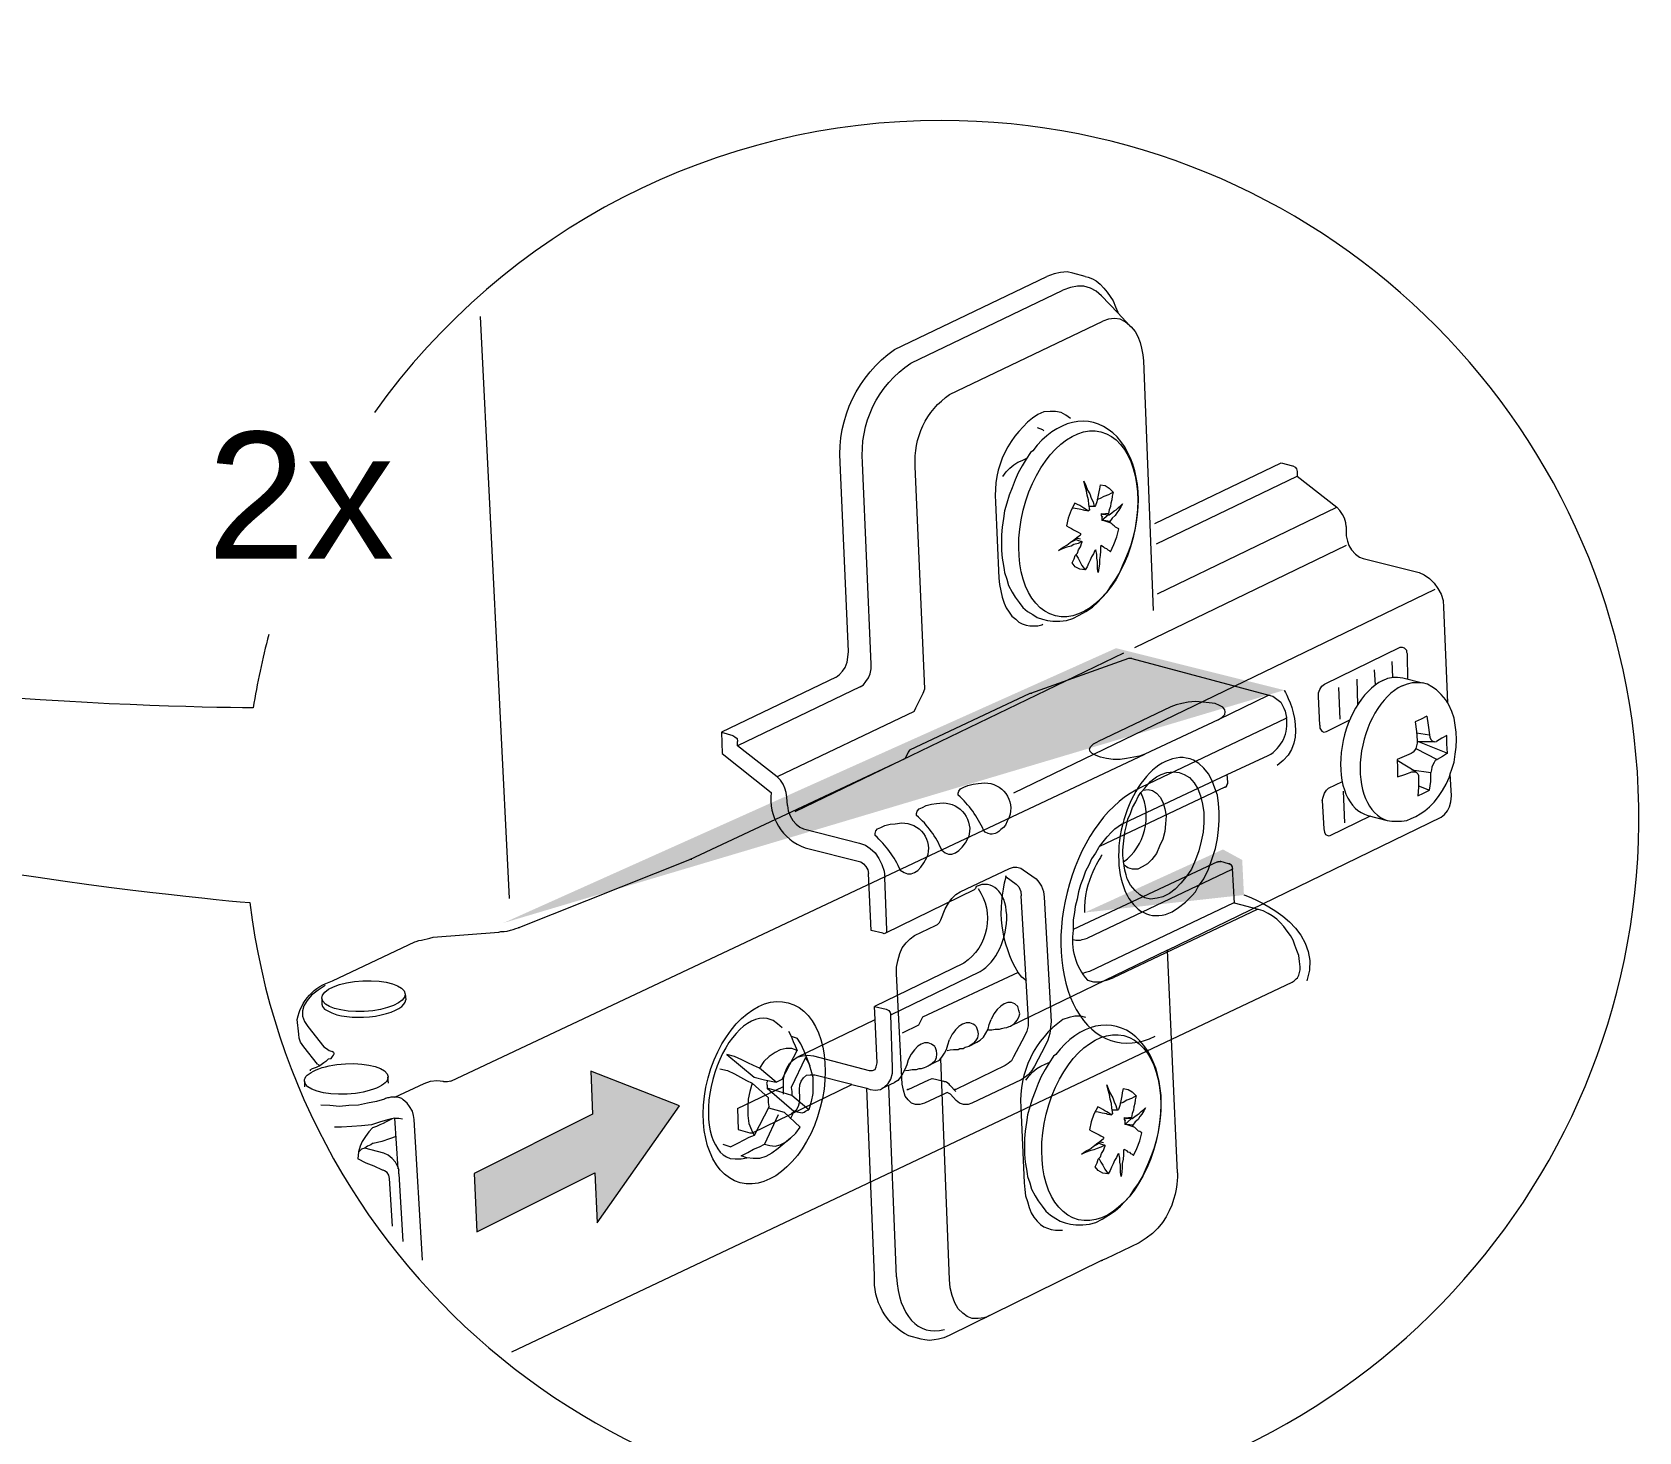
# Model space of a CAD drawing. Header units: metres. Extents: x -8.4 to 7.9, y -3.9 to 2.
# Drawn here: x 5.6354 to 5.8787, y -2.7212 to -2.5094 of the extents above; entities that cross this region are included whole.
import ezdxf

# ---------------------------------------------------------------- set-up
doc = ezdxf.new("R2010")
doc.units = ezdxf.units.M
doc.header["$MEASUREMENT"] = 0
for name, color, linetype, lineweight in [('PDF20_Geometry_Num_Penna__1', 255, 'Continuous', 18), ('PDF20_Geometry_Num_Penna__7', 7, 'Continuous', 18), ('PDF20_Text_Num_Penna__7', 7, 'Continuous', 18)]:
    doc.layers.add(name, color=color, linetype=linetype, lineweight=lineweight)
doc.styles.add('GENERATED_STYLE_2', font='')
doc.styles.get('GENERATED_STYLE_2').set_extended_font_data('Arial')

msp = doc.modelspace()

# ---------------------------------------------------------------- hatches: boundary and pattern name
at = {"layer": 'PDF20_Geometry_Num_Penna__1', "linetype": 'Continuous', "lineweight": 18}
for points in [[(5.70678, -2.6442), (5.82499, -2.60896), (5.79954, -2.6026)], [(5.79477, -2.64262), (5.81889, -2.63996), (5.81863, -2.63466), (5.81571, -2.63307)]]:
    msp.add_hatch(color=255, dxfattribs=at).paths.add_polyline_path(points)
at = {"layer": 'PDF20_Geometry_Num_Penna__7', "linetype": 'Continuous', "lineweight": 18}
msp.add_hatch(color=7, dxfattribs=at).paths.add_polyline_path([(5.72065, -2.68203), (5.72096, -2.68957), (5.73343, -2.67186), (5.72001, -2.66663), (5.72028, -2.67315), (5.70238, -2.68212), (5.70277, -2.69097)])

# ---------------------------------------------------------------- linework, layer by layer
at = {"layer": 'PDF20_Geometry_Num_Penna__7', "color": 7, "linetype": 'Continuous', "lineweight": 18, "flags": 128}
for points in [[(5.6684, -2.64112, 2.219958), (5.77314, -2.52273, 0.242597), (5.68726, -2.56691)], [(5.75714, -2.60698), (5.75764, -2.60659), (5.75814, -2.6061), (5.75853, -2.60551), (5.75882, -2.60471), (5.75894, -2.60395), (5.75902, -2.60313), (5.75776, -2.57449, -0.261727), (5.76599, -2.55741), (5.78905, -2.54633)], [(5.76078, -2.60846), (5.76129, -2.60816), (5.76167, -2.60766), (5.76205, -2.60709), (5.76229, -2.60648), (5.76247, -2.60571), (5.76247, -2.60502), (5.76117, -2.57457, -0.276777), (5.76846, -2.55947), (5.79149, -2.54839)], [(5.76895, -2.61219), (5.76922, -2.61161), (5.76952, -2.61101), (5.76992, -2.61024), (5.77034, -2.60943), (5.7706, -2.60874), (5.76914, -2.57508, -0.265044), (5.77433, -2.56419), (5.79751, -2.5531)], [(5.79261, -2.56782), (5.79191, -2.56734), (5.79123, -2.56694), (5.79034, -2.56676), (5.78954, -2.56676), (5.78859, -2.56683), (5.7877, -2.56722, 0.272642), (5.7813, -2.58048), (5.78179, -2.59198), (5.78191, -2.59294), (5.7821, -2.59394), (5.7823, -2.5949), (5.7826, -2.59578), (5.78288, -2.59647), (5.78337, -2.59716), (5.78376, -2.59777), (5.78437, -2.59823), (5.78483, -2.59865), (5.78532, -2.59892), (5.78594, -2.59911), (5.7865, -2.59923), (5.78709, -2.59923), (5.7877, -2.59923), (5.78827, -2.59905), (5.78845, -2.59899)], [(5.81646, -2.62288), (5.81636, -2.6217), (5.82258, -2.61885, 0.316163), (5.82532, -2.61312)], [(5.73978, -2.61534), (5.73989, -2.61856), (5.74733, -2.62446, 0.355533), (5.75248, -2.63281), (5.76091, -2.63496)], [(5.80123, -2.6375), (5.80104, -2.63691), (5.80085, -2.63622), (5.80074, -2.63554), (5.80066, -2.63496, 0.356443), (5.8033, -2.62446), (5.80339, -2.62434), (5.80389, -2.62377), (5.80437, -2.6232), (5.80476, -2.62277), (5.80507, -2.62251)], [(5.77316, -2.6332, 0.113543), (5.76934, -2.62791), (5.76934, -2.62761), (5.76941, -2.62729), (5.76972, -2.62691), (5.77021, -2.62673), (5.7708, -2.62641), (5.77161, -2.62622), (5.77236, -2.6261), (5.77336, -2.62603, -0.503194), (5.7772, -2.63123)], [(5.76688, -2.63622, 0.105564), (5.76304, -2.63094), (5.76304, -2.63063), (5.76317, -2.63025), (5.76343, -2.62994), (5.76393, -2.62975), (5.76451, -2.62945), (5.76531, -2.62925), (5.76608, -2.62917), (5.76708, -2.62905, -0.526024), (5.7709, -2.63427)], [(5.79699, -2.63262), (5.79688, -2.6328), (5.79641, -2.63361), (5.79581, -2.6345), (5.79542, -2.63545), (5.79492, -2.63634), (5.79455, -2.63742), (5.79413, -2.63843), (5.79384, -2.63949), (5.79364, -2.64057), (5.79334, -2.64169), (5.79326, -2.64263), (5.79305, -2.64371), (5.79305, -2.64479), (5.79305, -2.64529, 0.228025), (5.79521, -2.65287), (5.7961, -2.65309), (5.7971, -2.65309), (5.79807, -2.65287), (5.79907, -2.65249)], [(5.77866, -2.63899, -0.41539), (5.77651, -2.65026), (5.76298, -2.65686), (5.76473, -2.65723), (5.76511, -2.65743), (5.76531, -2.65773), (5.76543, -2.65812), (5.77895, -2.65153)], [(5.7847, -2.65171, -0.20865), (5.78291, -2.63722), (5.7844, -2.63833), (5.7848, -2.63872), (5.78509, -2.63941), (5.78519, -2.64011)], [(5.67579, -2.66105), (5.67558, -2.65879, -0.284337), (5.68089, -2.65298), (5.69338, -2.64707)], [(5.79495, -2.6585), (5.79418, -2.65831), (5.79329, -2.65831), (5.79241, -2.6585), (5.79149, -2.65881, 0.263016), (5.78512, -2.67207), (5.78563, -2.68353), (5.7857, -2.68453), (5.78583, -2.68549), (5.78613, -2.68637), (5.7864, -2.68726), (5.7867, -2.68806), (5.78709, -2.68875), (5.78758, -2.68932), (5.78808, -2.68982), (5.78859, -2.69021), (5.78915, -2.69041), (5.78973, -2.69059), (5.79034, -2.6907), (5.79093, -2.6907), (5.79142, -2.6907)], [(5.79732, -2.69531), (5.77425, -2.70662), (5.77344, -2.70701), (5.77267, -2.7072), (5.77198, -2.70731), (5.77129, -2.70739), (5.7706, -2.70731), (5.77003, -2.7072), (5.76815, -2.7067, -0.306813), (5.76298, -2.69758), (5.76178, -2.6692)]]:
    msp.add_lwpolyline(points, format="xyb", dxfattribs=at)
for points in [[(5.793, -2.54583), (5.79211, -2.54563), (5.79111, -2.54575), (5.79016, -2.54593), (5.78905, -2.54633)], [(5.79487, -2.54633), (5.793, -2.54583)], [(5.79487, -2.54633), (5.79533, -2.54643), (5.79594, -2.54671), (5.79652, -2.54701), (5.7971, -2.54752), (5.7977, -2.54809), (5.7982, -2.5487), (5.79866, -2.54939), (5.79908, -2.55004), (5.79946, -2.55092), (5.79978, -2.55172), (5.79978, -2.55184), (5.79732, -2.54927)], [(5.79732, -2.54927), (5.79652, -2.54858), (5.79564, -2.54809), (5.79464, -2.54781), (5.79367, -2.54781), (5.79261, -2.54801), (5.79149, -2.54839)], [(5.70329, -2.55241), (5.70766, -2.6405)], [(5.79978, -2.55184), (5.80163, -2.5538), (5.80092, -2.55318), (5.80017, -2.5528), (5.79928, -2.55272), (5.7984, -2.5528), (5.79751, -2.5531)], [(5.80163, -2.5538), (5.80181, -2.55398), (5.80243, -2.55469), (5.80281, -2.55544), (5.80318, -2.55633), (5.80339, -2.55721), (5.80357, -2.55821), (5.80369, -2.55909), (5.80517, -2.5969)], [(5.78758, -2.56921), (5.78839, -2.56948), (5.78858, -2.56969)], [(5.78692, -2.57271), (5.7866, -2.57298), (5.78592, -2.57398), (5.78534, -2.57498), (5.78473, -2.57604), (5.78424, -2.57712), (5.78378, -2.57831), (5.78336, -2.57946), (5.78298, -2.58065), (5.78266, -2.58183), (5.78247, -2.58299), (5.78227, -2.58429), (5.7822, -2.58544), (5.7822, -2.58663), (5.7822, -2.58782), (5.78227, -2.589), (5.78247, -2.59009), (5.78258, -2.59076)], [(5.7824, -2.57662), (5.78289, -2.57593), (5.78346, -2.57536), (5.78404, -2.57486), (5.78465, -2.57447), (5.78534, -2.57417), (5.786, -2.57386)], [(5.80542, -2.58373), (5.8245, -2.57457)], [(5.8245, -2.57457), (5.82626, -2.57499)], [(5.82627, -2.57499), (5.82666, -2.57519), (5.82684, -2.57545), (5.82696, -2.57588)], [(5.79554, -2.58165), (5.79543, -2.58085), (5.79535, -2.58015), (5.79516, -2.57946), (5.79505, -2.57876), (5.79485, -2.57808), (5.79466, -2.57732), (5.79494, -2.578), (5.79523, -2.57869), (5.79554, -2.57926), (5.79574, -2.57988), (5.79604, -2.58046), (5.79623, -2.58115)], [(5.79712, -2.57788), (5.797, -2.5785), (5.79692, -2.57896), (5.79681, -2.57946), (5.79674, -2.57997), (5.79661, -2.58046), (5.79642, -2.58103), (5.79632, -2.58115), (5.79623, -2.58115)], [(5.79712, -2.57788), (5.79789, -2.578), (5.7985, -2.57839), (5.79907, -2.57897), (5.79896, -2.57957), (5.79887, -2.58015), (5.79876, -2.58065), (5.79869, -2.58115), (5.7985, -2.58165), (5.79838, -2.58223)], [(5.80566, -2.58682), (5.82696, -2.57657)], [(5.82696, -2.57588), (5.82696, -2.57657), (5.83295, -2.58128)], [(5.79328, -2.58065), (5.79271, -2.58172), (5.79229, -2.58291), (5.79201, -2.5841)], [(5.79543, -2.58183), (5.79505, -2.58165), (5.79466, -2.58141), (5.79436, -2.58123), (5.79405, -2.58103), (5.79367, -2.58085), (5.79328, -2.58065)], [(5.79907, -2.57897), (5.79838, -2.57939), (5.79769, -2.57965), (5.79712, -2.57997), (5.79661, -2.58015)], [(5.79289, -2.58134), (5.79336, -2.58141)], [(5.79336, -2.58141), (5.79397, -2.58152), (5.79466, -2.58165)], [(5.79455, -2.58165), (5.79474, -2.58172), (5.79543, -2.58183)], [(5.79455, -2.58165), (5.79466, -2.58165)], [(5.79554, -2.58165), (5.79543, -2.58172), (5.79543, -2.58183)], [(5.79623, -2.58115), (5.79554, -2.58115)], [(5.7973, -2.58223), (5.7973, -2.58233), (5.7973, -2.58253), (5.79738, -2.58271)], [(5.7973, -2.58223), (5.7975, -2.58233)], [(5.79838, -2.58241), (5.79738, -2.58329)], [(5.7975, -2.58261), (5.79738, -2.58279)], [(5.79738, -2.58271), (5.7975, -2.58261)], [(5.79738, -2.58279), (5.79738, -2.58299), (5.79738, -2.58329)], [(5.7975, -2.58233), (5.7985, -2.58241), (5.79838, -2.58233), (5.79838, -2.58223)], [(5.79838, -2.58223), (5.7975, -2.58233)], [(5.7985, -2.58241), (5.79887, -2.58211), (5.79926, -2.58183), (5.79956, -2.58165), (5.79984, -2.58134), (5.80026, -2.58103), (5.80053, -2.58077), (5.80026, -2.58123), (5.79996, -2.58172), (5.79964, -2.58211), (5.79938, -2.58253), (5.79896, -2.58291), (5.79858, -2.58341)], [(5.80579, -2.59438), (5.83295, -2.58128)], [(5.83439, -2.5842), (5.83432, -2.58362), (5.83413, -2.58294), (5.83383, -2.58236), (5.83343, -2.58174), (5.83295, -2.58128)], [(5.79436, -2.58644), (5.79377, -2.58674), (5.79316, -2.58693), (5.79271, -2.58714), (5.79209, -2.58732), (5.79151, -2.58751), (5.79083, -2.58782), (5.79151, -2.58732), (5.79209, -2.58702), (5.79259, -2.58663), (5.7931, -2.58625), (5.79359, -2.58585), (5.79417, -2.58544)], [(5.79201, -2.5841), (5.79239, -2.58429), (5.79279, -2.58449), (5.7931, -2.58468), (5.79347, -2.58487), (5.79377, -2.58505), (5.79417, -2.58525)], [(5.79417, -2.58525), (5.79417, -2.58537), (5.79417, -2.58544)], [(5.79769, -2.58329), (5.79738, -2.58329)], [(5.79996, -2.58456), (5.79964, -2.58437), (5.79946, -2.58429), (5.79926, -2.5841), (5.79907, -2.58399), (5.79887, -2.58379), (5.79858, -2.58359)], [(5.79869, -2.58802), (5.79918, -2.58693), (5.79964, -2.58576), (5.79996, -2.58456)], [(5.83439, -2.5842), (5.83439, -2.58558), (5.83459, -2.58639), (5.83478, -2.58707), (5.83519, -2.58773), (5.83578, -2.58835), (5.83636, -2.58884), (5.83696, -2.58903), (5.8454, -2.59117)], [(5.78258, -2.59076), (5.78266, -2.59116), (5.78298, -2.59215), (5.78327, -2.5931), (5.78378, -2.5941), (5.78424, -2.59487), (5.78484, -2.59568), (5.78542, -2.59645), (5.78611, -2.59706), (5.78692, -2.59751), (5.78757, -2.59794), (5.78837, -2.59821), (5.78914, -2.5984), (5.78995, -2.59851), (5.79103, -2.59851), (5.79201, -2.5984), (5.79297, -2.59813), (5.79397, -2.59763), (5.79494, -2.59706), (5.79594, -2.59637), (5.79674, -2.59568), (5.79738, -2.59499), (5.79818, -2.5941), (5.79876, -2.59322), (5.79946, -2.59222), (5.80007, -2.59123), (5.80053, -2.59016), (5.80102, -2.589), (5.8014, -2.58802), (5.80182, -2.58694), (5.8021, -2.58585)], [(5.79259, -2.58663), (5.79347, -2.58613)], [(5.79485, -2.59076), (5.79405, -2.59066), (5.79336, -2.59027), (5.79289, -2.5897), (5.79317, -2.58908), (5.79336, -2.58858), (5.79367, -2.5882), (5.79385, -2.5877), (5.79417, -2.58724), (5.79436, -2.58663)], [(5.79347, -2.58613), (5.79347, -2.58605), (5.79347, -2.58593)], [(5.79347, -2.58613), (5.79367, -2.58625)], [(5.79397, -2.58605), (5.79359, -2.58593), (5.79417, -2.58605)], [(5.79367, -2.58625), (5.79436, -2.58644), (5.79436, -2.58656), (5.79436, -2.58663)], [(5.79649, -2.5877), (5.79642, -2.58782), (5.79631, -2.58782), (5.79611, -2.58832), (5.79582, -2.58878), (5.79562, -2.58928), (5.79535, -2.58978), (5.79516, -2.59027), (5.79486, -2.59076)], [(5.7972, -2.58724), (5.7972, -2.5879), (5.79712, -2.58858), (5.797, -2.5892), (5.797, -2.58989), (5.79692, -2.59046), (5.79681, -2.59116), (5.79674, -2.59058), (5.79674, -2.58996), (5.79674, -2.58946), (5.79661, -2.589), (5.79661, -2.5884), (5.79649, -2.5877)], [(5.7972, -2.58724), (5.7973, -2.58714), (5.7973, -2.58702)], [(5.7973, -2.58702), (5.79761, -2.58724), (5.7978, -2.58743), (5.79807, -2.58751), (5.79826, -2.5877), (5.7985, -2.58782), (5.79869, -2.58802)], [(5.83439, -2.58707), (5.80231, -2.60256)], [(5.79347, -2.58851), (5.79377, -2.589), (5.79405, -2.58946), (5.79436, -2.59009), (5.79485, -2.59076)], [(5.8454, -2.59117), (5.84617, -2.59148), (5.84697, -2.59206), (5.84767, -2.59275), (5.84823, -2.59356), (5.84874, -2.59444), (5.84904, -2.59541), (5.84912, -2.59639)], [(5.78407, -2.62448), (5.84782, -2.59367)], [(5.84912, -2.59639), (5.84973, -2.61081), (5.84943, -2.61042), (5.84874, -2.60962), (5.84805, -2.60892), (5.84735, -2.60846), (5.84668, -2.60804), (5.84591, -2.60786)], [(5.83106, -2.60804), (5.84256, -2.60245)], [(5.84256, -2.60245), (5.84283, -2.60245), (5.84315, -2.60257), (5.84345, -2.60287)], [(5.80066, -2.60336), (5.75089, -2.62737)], [(5.80143, -2.60417), (5.78657, -2.60947), (5.78647, -2.60947)], [(5.80192, -2.60417), (5.80181, -2.60417), (5.80171, -2.60417), (5.80161, -2.60417), (5.80151, -2.60417), (5.80143, -2.60417)], [(5.80192, -2.60417), (5.82287, -2.60978), (5.82328, -2.60989), (5.82366, -2.61017), (5.82406, -2.61047), (5.82445, -2.61079), (5.82474, -2.61128), (5.82495, -2.61167), (5.82514, -2.61216), (5.82524, -2.61262), (5.82532, -2.61312), (5.82532, -2.61324), (5.82514, -2.61332)], [(5.84126, -2.60464), (5.84138, -2.60698)], [(5.84371, -2.60728), (5.84364, -2.60364), (5.84364, -2.60345), (5.84353, -2.60325), (5.84353, -2.60313), (5.84353, -2.60295), (5.84345, -2.60287)], [(5.75714, -2.60698), (5.73978, -2.61534), (5.74154, -2.61583)], [(5.83598, -2.60728), (5.83608, -2.61118)], [(5.83862, -2.6059), (5.83874, -2.60817)], [(5.83992, -2.60748), (5.84069, -2.60716), (5.84149, -2.60698), (5.84215, -2.60698), (5.84295, -2.60709)], [(5.84295, -2.60709), (5.84591, -2.60786)], [(5.76078, -2.60846), (5.74224, -2.6174), (5.74224, -2.61671)], [(5.78647, -2.60947), (5.76825, -2.61803), (5.76816, -2.61817), (5.76806, -2.61835)], [(5.78676, -2.60947), (5.78667, -2.60947), (5.78657, -2.60947)], [(5.82258, -2.60978), (5.81499, -2.61344)], [(5.82287, -2.60978), (5.82277, -2.60978), (5.82258, -2.60978)], [(5.83019, -2.60993), (5.83019, -2.60935), (5.83037, -2.60886), (5.83068, -2.60835), (5.83107, -2.60804)], [(5.83321, -2.60854), (5.83343, -2.61337)], [(5.84283, -2.60828), (5.84365, -2.60798), (5.84441, -2.60778), (5.84509, -2.60778), (5.84591, -2.60786)], [(5.76895, -2.61219), (5.74825, -2.62208), (5.74224, -2.6174)], [(5.81499, -2.61344), (5.81559, -2.61305), (5.81599, -2.61262), (5.81607, -2.61224), (5.81599, -2.61194), (5.81567, -2.61155), (5.8152, -2.61128), (5.81451, -2.61097), (5.81363, -2.61086), (5.81266, -2.61079), (5.81155, -2.61066), (5.81047, -2.61079), (5.80949, -2.61097), (5.80861, -2.61117), (5.80782, -2.61146), (5.7967, -2.61677)], [(5.83037, -2.61425), (5.83019, -2.60993)], [(5.85012, -2.62162), (5.85038, -2.62093), (5.8507, -2.61985), (5.85088, -2.61867), (5.851, -2.6176), (5.85107, -2.61641), (5.851, -2.61534), (5.85088, -2.61425), (5.8507, -2.61319), (5.85038, -2.61219), (5.84992, -2.61118), (5.84973, -2.61081)], [(5.82514, -2.61332), (5.80338, -2.62366)], [(5.81499, -2.61344), (5.80388, -2.61867)], [(5.83037, -2.61425), (5.83037, -2.61471), (5.83068, -2.61515), (5.83099, -2.61534), (5.83137, -2.61521), (5.8349, -2.61345)], [(5.84659, -2.61288), (5.84571, -2.61337), (5.84483, -2.61377)], [(5.84483, -2.61376), (5.84502, -2.61521), (5.84509, -2.6166)], [(5.84659, -2.61288), (5.84679, -2.61425), (5.84697, -2.61571), (5.84705, -2.61609), (5.84717, -2.61641), (5.84735, -2.6166), (5.84755, -2.61671), (5.84774, -2.6168), (5.84806, -2.61671)], [(5.69881, -2.66812), (5.80388, -2.61867), (5.80309, -2.61893), (5.80222, -2.61911), (5.80113, -2.61932), (5.80013, -2.61943), (5.79907, -2.61943), (5.79807, -2.61932), (5.7972, -2.61911), (5.7965, -2.61885), (5.79592, -2.61854), (5.79563, -2.61824), (5.79553, -2.61785), (5.79571, -2.61746), (5.7961, -2.61709), (5.7967, -2.61677)], [(5.74154, -2.61583), (5.74184, -2.61603), (5.74216, -2.61629), (5.74224, -2.61671)], [(5.84509, -2.6166), (5.84509, -2.61698), (5.84501, -2.6174), (5.8449, -2.61779), (5.84471, -2.6181), (5.84453, -2.61835), (5.84421, -2.61856), (5.84315, -2.61898), (5.84207, -2.61944)], [(5.84502, -2.61541), (5.84697, -2.61571)], [(5.84774, -2.6168), (5.84509, -2.6168)], [(5.8454, -2.6168), (5.84973, -2.61847)], [(5.84961, -2.61583), (5.84886, -2.61621), (5.84805, -2.61671)], [(5.84973, -2.61847), (5.84961, -2.61709), (5.84961, -2.61583)], [(5.735, -2.63457), (5.76759, -2.61932)], [(5.76806, -2.61835), (5.76759, -2.61932), (5.76767, -2.61923)], [(5.80802, -2.64251), (5.80898, -2.64183), (5.81006, -2.64107), (5.81104, -2.64006), (5.81155, -2.63949), (5.81193, -2.6388), (5.81282, -2.6375), (5.81351, -2.63604), (5.81408, -2.63446), (5.81459, -2.6329), (5.81488, -2.63143), (5.81506, -2.63005), (5.81515, -2.62867), (5.81515, -2.62741), (5.81506, -2.6261), (5.81488, -2.62484), (5.8145, -2.62377), (5.81408, -2.6227), (5.81351, -2.62162), (5.81282, -2.62074), (5.81204, -2.62005), (5.81124, -2.61956), (5.81074, -2.61936), (5.81016, -2.61924), (5.80967, -2.61917), (5.80917, -2.61917), (5.80809, -2.61936), (5.80703, -2.61974)], [(5.84207, -2.61944), (5.84215, -2.62074), (5.84215, -2.62208)], [(5.8449, -2.62131), (5.84207, -2.61962)], [(5.8449, -2.61779), (5.84815, -2.61944)], [(5.84973, -2.61847), (5.84893, -2.61898), (5.84815, -2.61944), (5.84785, -2.61962), (5.84767, -2.61993), (5.84748, -2.62024), (5.84735, -2.62062), (5.84728, -2.621), (5.84717, -2.62142)], [(5.80073, -2.62908), (5.81636, -2.6217)], [(5.80634, -2.6217), (5.80722, -2.62142), (5.80821, -2.62131), (5.80909, -2.62142), (5.80986, -2.6217), (5.81066, -2.6222), (5.81136, -2.623), (5.81193, -2.62388), (5.81232, -2.62496), (5.81262, -2.62622), (5.81282, -2.62749), (5.81282, -2.62899), (5.8127, -2.63043), (5.81242, -2.63181), (5.81204, -2.63327), (5.81155, -2.63466), (5.81093, -2.63604), (5.81016, -2.63722), (5.80935, -2.63819), (5.80848, -2.63906), (5.8076, -2.63975), (5.80663, -2.64025), (5.80576, -2.64044), (5.80476, -2.64057), (5.80389, -2.64037), (5.80311, -2.63995), (5.80243, -2.63926), (5.80173, -2.63849), (5.80123, -2.6375)], [(5.80507, -2.62251), (5.80565, -2.62208), (5.80634, -2.6217)], [(5.84057, -2.62867), (5.84126, -2.62879), (5.84207, -2.62879), (5.84276, -2.62879), (5.84353, -2.62867), (5.84421, -2.62837), (5.8449, -2.6281), (5.84559, -2.62767), (5.84629, -2.62721), (5.84697, -2.62661), (5.84767, -2.62591), (5.84835, -2.62503), (5.84893, -2.62415), (5.8495, -2.6232), (5.85, -2.62208), (5.85012, -2.62162)], [(5.84215, -2.62208), (5.84325, -2.6217), (5.84433, -2.62131)], [(5.84433, -2.621), (5.84717, -2.62142)], [(5.84433, -2.62131), (5.84459, -2.62131), (5.84483, -2.62131), (5.84501, -2.62142), (5.84521, -2.62162), (5.84529, -2.62188), (5.84529, -2.62231), (5.84529, -2.62365), (5.84521, -2.62496)], [(5.84697, -2.62408), (5.84717, -2.62277), (5.84717, -2.62142)], [(5.84874, -2.62817), (5.84924, -2.62779), (5.84973, -2.62721), (5.85, -2.62661), (5.85019, -2.62584), (5.85032, -2.62496), (5.85012, -2.62162)], [(5.74971, -2.62515), (5.74959, -2.62446), (5.74939, -2.62377), (5.74913, -2.6232), (5.74871, -2.62258), (5.74825, -2.62208)], [(5.81599, -2.62366), (5.797, -2.63262), (5.79758, -2.63191), (5.79817, -2.63115), (5.79886, -2.63046), (5.79935, -2.62996), (5.79985, -2.62957), (5.80035, -2.62926), (5.80073, -2.62908)], [(5.80066, -2.63496), (5.80066, -2.63478), (5.80054, -2.63396), (5.80054, -2.6332), (5.80066, -2.6322), (5.80074, -2.63132), (5.80085, -2.63043), (5.80112, -2.62945), (5.80131, -2.62848), (5.80173, -2.62761), (5.80201, -2.62673), (5.8025, -2.62584), (5.80289, -2.62503), (5.8033, -2.62446)], [(5.80357, -2.62408), (5.80437, -2.62397), (5.80507, -2.62415), (5.80565, -2.62454), (5.80622, -2.62515), (5.80663, -2.62591), (5.80691, -2.62691), (5.80714, -2.62799), (5.80703, -2.62917), (5.80691, -2.63036), (5.80663, -2.63151), (5.80613, -2.63258), (5.80565, -2.6337), (5.80496, -2.63458), (5.80427, -2.63527), (5.80349, -2.63572), (5.80281, -2.63604), (5.80201, -2.63604), (5.80131, -2.63584), (5.80074, -2.63546)], [(5.81599, -2.62366), (5.81607, -2.62366), (5.81607, -2.62359), (5.81618, -2.62359), (5.81628, -2.62346), (5.81628, -2.62334), (5.81636, -2.62334), (5.81636, -2.62327), (5.81636, -2.62315), (5.81646, -2.62315), (5.81646, -2.62308), (5.81646, -2.62297), (5.81646, -2.62288)], [(5.83075, -2.62564), (5.83086, -2.62515), (5.83107, -2.62454), (5.83137, -2.62408), (5.83167, -2.62377)], [(5.83167, -2.62377), (5.83383, -2.62277)], [(5.8339, -2.62426), (5.83413, -2.62905)], [(5.84521, -2.62496), (5.84609, -2.62454), (5.84697, -2.62408)], [(5.84529, -2.62346), (5.84697, -2.62408)], [(5.74979, -2.62641), (5.74971, -2.62515)], [(5.74979, -2.62641), (5.7499, -2.62721), (5.75021, -2.62799), (5.75059, -2.62867), (5.75109, -2.62925), (5.75165, -2.62968), (5.75223, -2.62994), (5.76071, -2.63213)], [(5.83075, -2.62564), (5.83099, -2.62994), (5.83106, -2.63043), (5.83125, -2.63082), (5.83167, -2.63101), (5.83195, -2.63094), (5.83804, -2.62799)], [(5.80882, -2.682), (5.80734, -2.6483), (5.84874, -2.62817)], [(5.83766, -2.62791), (5.84057, -2.62867)], [(5.76071, -2.63213), (5.76158, -2.6324), (5.76229, -2.6329), (5.76304, -2.63358), (5.76363, -2.63446), (5.76405, -2.63534), (5.76443, -2.63634), (5.76451, -2.63731)], [(5.70609, -2.6456), (5.70638, -2.64549), (5.70688, -2.64549), (5.70735, -2.64542), (5.70786, -2.64529), (5.70825, -2.64521), (5.70865, -2.64503), (5.70904, -2.64491), (5.735, -2.63457)], [(5.73529, -2.63457), (5.73511, -2.63457), (5.735, -2.63457)], [(5.76091, -2.63496), (5.76129, -2.63527), (5.76167, -2.63565), (5.76197, -2.63616), (5.76205, -2.63673)], [(5.77594, -2.63949), (5.78341, -2.63595)], [(5.78341, -2.63595), (5.78401, -2.63577), (5.78449, -2.63577), (5.78509, -2.63588), (5.78548, -2.63614)], [(5.78548, -2.63614), (5.78745, -2.63753)], [(5.81489, -2.63496), (5.79305, -2.64521), (5.79305, -2.64529)], [(5.81715, -2.63595), (5.81715, -2.63607), (5.81697, -2.63614), (5.79521, -2.64648)], [(5.81489, -2.63496), (5.81499, -2.63496), (5.81499, -2.63488), (5.81511, -2.63488), (5.8152, -2.63488), (5.81529, -2.63488), (5.8154, -2.63488), (5.81529, -2.63488), (5.8152, -2.63496)], [(5.81657, -2.63527), (5.8154, -2.63488)], [(5.81745, -2.64119), (5.81715, -2.63595), (5.81715, -2.63588), (5.81715, -2.63577), (5.81715, -2.63564), (5.81707, -2.63564), (5.81707, -2.63556), (5.81707, -2.63545), (5.81697, -2.63545), (5.81697, -2.63538), (5.81686, -2.63538), (5.81678, -2.63538), (5.81678, -2.63527), (5.81668, -2.63527), (5.81657, -2.63527)], [(5.76247, -2.64536), (5.76205, -2.63673)], [(5.76462, -2.64573), (5.76481, -2.64554), (5.76481, -2.64528), (5.76451, -2.6373)], [(5.77835, -2.63868), (5.77827, -2.63899), (5.77807, -2.63918)], [(5.78291, -2.63722), (5.78282, -2.63714), (5.78291, -2.63703)], [(5.78745, -2.63753), (5.78784, -2.63804), (5.78824, -2.63861), (5.78853, -2.63941), (5.78863, -2.64029)], [(5.77807, -2.63918), (5.76462, -2.64573)], [(5.77368, -2.64206), (5.77418, -2.64119), (5.77465, -2.64049), (5.77526, -2.63987), (5.77594, -2.63949)], [(5.78568, -2.66135), (5.78606, -2.66055), (5.78627, -2.65978), (5.78627, -2.6589), (5.78519, -2.64011)], [(5.78863, -2.64029), (5.78972, -2.65909)], [(5.81725, -2.64119), (5.79553, -2.65152)], [(5.81746, -2.64119), (5.81736, -2.64119), (5.81725, -2.64119)], [(5.8274, -2.65082), (5.82729, -2.65001), (5.82719, -2.64914), (5.8269, -2.64836), (5.82661, -2.64757), (5.82632, -2.64679), (5.82593, -2.6461), (5.82542, -2.64542), (5.82495, -2.64472), (5.82435, -2.64413), (5.82385, -2.64364), (5.82315, -2.64314), (5.82258, -2.64276), (5.82179, -2.64234), (5.82109, -2.64215), (5.81745, -2.64119)], [(5.77219, -2.64459), (5.7725, -2.64442), (5.77279, -2.64413), (5.77298, -2.64371)], [(5.77298, -2.64371), (5.77368, -2.64206)], [(5.82091, -2.64214), (5.79907, -2.65248)], [(5.82109, -2.64214), (5.82101, -2.64214), (5.82091, -2.64214)], [(5.69338, -2.64707), (5.69358, -2.64699), (5.69398, -2.64686), (5.69437, -2.64679), (5.69477, -2.64668), (5.69524, -2.64661), (5.69565, -2.64648), (5.69616, -2.64636), (5.70609, -2.6456)], [(5.70922, -2.64491), (5.70912, -2.64491), (5.70904, -2.64491)], [(5.76462, -2.64573), (5.76443, -2.64585), (5.76423, -2.64573), (5.76247, -2.64536)], [(5.7663, -2.65191), (5.7663, -2.65091), (5.76648, -2.64994), (5.7668, -2.64883), (5.76717, -2.64794), (5.76777, -2.64718), (5.76837, -2.64661), (5.76904, -2.6461)], [(5.76904, -2.6461), (5.77219, -2.64459)], [(5.80734, -2.6483), (5.78356, -2.65982), (5.78414, -2.65939), (5.78456, -2.65889), (5.78483, -2.65843), (5.78494, -2.65793), (5.78483, -2.65743), (5.78464, -2.65686)], [(5.79305, -2.64668), (5.79344, -2.64679), (5.79376, -2.64679), (5.79413, -2.64679), (5.79442, -2.64668), (5.79484, -2.64661), (5.79521, -2.64648)], [(5.82621, -2.65317), (5.82651, -2.65298), (5.82682, -2.65267), (5.827, -2.65249), (5.82719, -2.6521), (5.82729, -2.65171), (5.8274, -2.6513), (5.8274, -2.65082)], [(5.67982, -2.65368), (5.67873, -2.65436), (5.67774, -2.65514), (5.67706, -2.65594), (5.67657, -2.65672), (5.67637, -2.65751), (5.67637, -2.65829), (5.67667, -2.65909), (5.67716, -2.65987)], [(5.70805, -2.7091), (5.82621, -2.65317)], [(5.76717, -2.66862), (5.7663, -2.65191)], [(5.78597, -2.65298), (5.78527, -2.65241), (5.7847, -2.65171), (5.77024, -2.65847), (5.76963, -2.65966), (5.76717, -2.66086)], [(5.79553, -2.65152), (5.79492, -2.65171), (5.79434, -2.65191)], [(5.67932, -2.65564), (5.67932, -2.65651)], [(5.69191, -2.65493), (5.69201, -2.65582)], [(5.67932, -2.65651), (5.67942, -2.65683), (5.6797, -2.65722), (5.68021, -2.65751), (5.68079, -2.65778), (5.68158, -2.65809)], [(5.75128, -2.66449), (5.76304, -2.65881), (5.76297, -2.65686)], [(5.7657, -2.66606), (5.76543, -2.65812)], [(5.67716, -2.65987), (5.67961, -2.66293), (5.68001, -2.6632), (5.68039, -2.6635), (5.68071, -2.66359)], [(5.74898, -2.66005), (5.74829, -2.65948), (5.7476, -2.65897), (5.74671, -2.65867)], [(5.74996, -2.66055), (5.75037, -2.66135), (5.75065, -2.66212), (5.75094, -2.66281), (5.75124, -2.6635)], [(5.76335, -2.66536), (5.76305, -2.65881)], [(5.77835, -2.65988), (5.77857, -2.66046), (5.77866, -2.66096), (5.77857, -2.66157), (5.77827, -2.66203), (5.77789, -2.66246), (5.77727, -2.66284)], [(5.77846, -2.66226), (5.77895, -2.66196), (5.77946, -2.66146), (5.77984, -2.66088), (5.78015, -2.66027), (5.78033, -2.65958), (5.78061, -2.65881)], [(5.78022, -2.66038), (5.78072, -2.66038), (5.78122, -2.66028)], [(5.78122, -2.66027), (5.7816, -2.66027), (5.78191, -2.66027), (5.78217, -2.66019), (5.7826, -2.66008), (5.78298, -2.66), (5.78336, -2.65988), (5.78356, -2.65981)], [(5.78972, -2.65909), (5.78961, -2.65998), (5.7895, -2.66094), (5.78921, -2.66194), (5.78882, -2.66281)], [(5.67863, -2.66558), (5.67658, -2.66293), (5.67608, -2.66224), (5.67588, -2.66162), (5.67579, -2.66105)], [(5.75124, -2.6635), (5.75046, -2.6632), (5.74959, -2.6632), (5.74869, -2.6634), (5.7479, -2.66382), (5.74701, -2.66439), (5.74623, -2.66516), (5.74554, -2.66616)], [(5.75037, -2.66135), (5.75124, -2.66162)], [(5.75232, -2.66359), (5.75181, -2.66251), (5.75124, -2.66163)], [(5.7721, -2.66292), (5.77228, -2.66352), (5.77236, -2.66403), (5.77228, -2.6646), (5.7721, -2.6651), (5.77168, -2.66549), (5.7711, -2.66586)], [(5.77216, -2.66529), (5.77278, -2.66498), (5.77316, -2.66449), (5.77355, -2.6639), (5.77387, -2.66334), (5.77405, -2.66264), (5.77433, -2.66183)], [(5.77394, -2.66352), (5.77443, -2.66342), (5.77493, -2.66334)], [(5.77493, -2.66334), (5.77531, -2.66334), (5.77563, -2.66334), (5.77589, -2.66322), (5.77639, -2.66322), (5.77669, -2.66302), (5.77708, -2.66292), (5.77727, -2.66284)], [(5.77727, -2.66284), (5.77846, -2.66226)], [(5.78568, -2.66135), (5.78401, -2.66446)], [(5.78882, -2.66281), (5.78716, -2.66586)], [(5.67863, -2.66558), (5.67882, -2.66567), (5.67893, -2.66586)], [(5.6801, -2.66497), (5.67992, -2.66516), (5.67961, -2.66539), (5.67922, -2.66567), (5.67893, -2.66586)], [(5.6801, -2.66497), (5.6803, -2.66478), (5.68071, -2.6647), (5.68089, -2.66439), (5.68108, -2.66421), (5.68118, -2.664), (5.68118, -2.66389), (5.68108, -2.66382), (5.681, -2.66371)], [(5.681, -2.66371), (5.68089, -2.66371), (5.68079, -2.66359)], [(5.68089, -2.66359), (5.68089, -2.66371)], [(5.74179, -2.66439), (5.74063, -2.6641), (5.74475, -2.66754)], [(5.74809, -2.66831), (5.74554, -2.66616), (5.74465, -2.66579), (5.74378, -2.66539), (5.74289, -2.6649), (5.74179, -2.66439)], [(5.74898, -2.66786), (5.75124, -2.6635)], [(5.74921, -2.66881), (5.74921, -2.66782), (5.74939, -2.66694), (5.74971, -2.66617), (5.75009, -2.66549), (5.75071, -2.6649), (5.75128, -2.66449)], [(5.75252, -2.66458), (5.75037, -2.66912)], [(5.75252, -2.66458), (5.753, -2.66547), (5.75331, -2.66647), (5.75361, -2.66754), (5.75361, -2.66873), (5.75361, -2.67001), (5.75339, -2.6712), (5.753, -2.67246), (5.75046, -2.6703)], [(5.75128, -2.66449), (5.75205, -2.6643), (5.75285, -2.66422), (5.75374, -2.6643), (5.76217, -2.66655)], [(5.75321, -2.66586), (5.75232, -2.66359)], [(5.76217, -2.66655), (5.76267, -2.66655), (5.76305, -2.66636), (5.76323, -2.66598), (5.76335, -2.66536)], [(5.76808, -2.6649), (5.76788, -2.66567), (5.76757, -2.66636), (5.76726, -2.66694), (5.76688, -2.66755), (5.7665, -2.66805), (5.766, -2.66833)], [(5.77098, -2.66587), (5.77216, -2.66529)], [(5.77953, -2.70398), (5.77866, -2.70406), (5.77777, -2.70406), (5.77701, -2.70374), (5.77631, -2.70328), (5.77563, -2.7026), (5.77513, -2.70172), (5.77474, -2.7006), (5.77443, -2.69945), (5.77433, -2.69815), (5.77298, -2.66478)], [(5.78273, -2.66579), (5.77526, -2.66938)], [(5.78401, -2.66446), (5.7837, -2.66508), (5.78322, -2.66547), (5.78273, -2.66579)], [(5.7904, -2.66411), (5.79008, -2.66437), (5.7894, -2.66537), (5.78882, -2.66637), (5.78821, -2.66744), (5.78772, -2.66852), (5.78726, -2.6697), (5.78683, -2.67085), (5.78646, -2.67204), (5.78614, -2.67322), (5.78595, -2.67438), (5.78575, -2.67569), (5.78568, -2.67683), (5.78568, -2.67802), (5.78568, -2.67921), (5.78575, -2.6804), (5.78595, -2.68148), (5.78606, -2.68215)], [(5.78588, -2.66801), (5.78638, -2.66733), (5.78694, -2.66675), (5.78752, -2.66625), (5.78813, -2.66587), (5.78882, -2.66557), (5.78948, -2.66525)], [(5.67667, -2.66812), (5.67667, -2.66901)], [(5.67893, -2.66586), (5.67882, -2.66586), (5.67843, -2.66605), (5.67785, -2.66628), (5.67746, -2.66647)], [(5.67746, -2.66647), (5.67755, -2.66647), (5.67765, -2.66647)], [(5.68925, -2.66754), (5.68935, -2.66844)], [(5.69033, -2.67058), (5.69477, -2.66851), (5.69575, -2.66812), (5.69673, -2.66805), (5.69772, -2.66812)], [(5.69782, -2.66823), (5.69772, -2.66823), (5.69772, -2.66812)], [(5.69881, -2.66812), (5.69831, -2.66823), (5.69782, -2.66823)], [(5.73953, -2.66628), (5.74071, -2.66655)], [(5.74071, -2.66655), (5.74179, -2.66704), (5.74267, -2.66754), (5.74356, -2.66805), (5.74443, -2.66844)], [(5.74475, -2.66754), (5.74632, -2.66793), (5.74809, -2.66831)], [(5.74681, -2.66805), (5.74661, -2.66844)], [(5.74809, -2.66831), (5.74858, -2.66805), (5.74898, -2.66785)], [(5.75159, -2.66939), (5.75165, -2.66871), (5.75185, -2.66813), (5.75223, -2.66762), (5.75266, -2.66725), (5.75323, -2.66717), (5.75392, -2.66717)], [(5.75392, -2.66717), (5.75952, -2.66862)], [(5.76229, -2.66939), (5.76305, -2.66951), (5.76385, -2.66939), (5.7645, -2.66901), (5.76501, -2.66851), (5.76543, -2.66782), (5.7657, -2.66694), (5.7657, -2.66606)], [(5.76765, -2.66655), (5.76815, -2.66648), (5.76864, -2.66636)], [(5.76806, -2.66939), (5.77121, -2.66793), (5.77171, -2.66774), (5.77219, -2.66785)], [(5.76864, -2.66636), (5.76903, -2.66636), (5.76934, -2.66636), (5.76972, -2.66624), (5.7701, -2.66624), (5.77052, -2.66606), (5.7708, -2.66598), (5.77098, -2.66587)], [(5.77219, -2.66786), (5.77339, -2.66812)], [(5.77436, -2.66873), (5.77427, -2.66862), (5.77408, -2.66844), (5.77387, -2.66831), (5.77377, -2.66823), (5.77357, -2.66823), (5.77339, -2.66812)], [(5.78519, -2.66793), (5.77771, -2.67146)], [(5.78716, -2.66586), (5.78676, -2.66655), (5.78626, -2.66715), (5.78578, -2.66754), (5.78519, -2.66793)], [(5.69033, -2.67058), (5.69004, -2.67058), (5.68975, -2.67058), (5.68945, -2.67069), (5.68925, -2.67069), (5.68896, -2.67078), (5.68878, -2.67089)], [(5.69329, -2.67393), (5.69319, -2.67335), (5.69301, -2.67266), (5.69259, -2.67197), (5.69221, -2.67146), (5.69191, -2.6712), (5.69162, -2.67096), (5.69142, -2.67078), (5.69112, -2.67069), (5.69073, -2.67058), (5.69033, -2.67058)], [(5.74224, -2.67227), (5.74921, -2.66893)], [(5.74443, -2.66844), (5.74407, -2.6697), (5.74386, -2.67089), (5.74378, -2.67216), (5.74378, -2.67335), (5.74396, -2.67454), (5.74435, -2.6755), (5.74475, -2.67639)], [(5.74691, -2.67069), (5.74443, -2.66844)], [(5.74448, -2.67598), (5.75952, -2.66863)], [(5.74661, -2.66844), (5.74671, -2.66881), (5.74671, -2.66921)], [(5.74671, -2.6692), (5.75075, -2.67266)], [(5.75046, -2.6703), (5.74848, -2.6697), (5.74671, -2.66921)], [(5.74702, -2.67197), (5.74691, -2.67138), (5.74691, -2.67069)], [(5.74921, -2.66893), (5.74921, -2.66881)], [(5.74921, -2.67009), (5.74921, -2.66893)], [(5.75037, -2.66912), (5.75046, -2.6697), (5.75046, -2.6703)], [(5.75165, -2.67077), (5.75159, -2.66939)], [(5.75952, -2.66863), (5.76178, -2.6692)], [(5.76178, -2.6692), (5.76229, -2.66939)], [(5.76413, -2.6692), (5.76599, -2.66833)], [(5.76631, -2.69777), (5.76511, -2.66882)], [(5.77052, -2.67146), (5.76983, -2.67166), (5.76916, -2.67166), (5.76856, -2.67146), (5.76806, -2.67096), (5.76759, -2.67039), (5.76737, -2.6695), (5.76717, -2.66862)], [(5.76806, -2.66938), (5.76796, -2.66938), (5.76788, -2.6695)], [(5.77368, -2.67001), (5.77052, -2.67146)], [(5.77447, -2.67009), (5.77427, -2.67001), (5.77396, -2.66988), (5.77368, -2.67001)], [(5.77526, -2.6697), (5.77436, -2.66873)], [(5.77535, -2.67108), (5.77447, -2.67009)], [(5.77526, -2.66938), (5.77515, -2.66938), (5.77505, -2.66938)], [(5.79902, -2.67304), (5.79891, -2.67224), (5.79883, -2.67154), (5.79864, -2.67085), (5.79853, -2.67016), (5.79833, -2.66948), (5.79814, -2.66872), (5.79841, -2.66939), (5.79871, -2.67008), (5.79902, -2.67066), (5.79922, -2.67128), (5.79951, -2.67185), (5.79971, -2.67254)], [(5.8006, -2.66927), (5.80048, -2.6699), (5.8004, -2.67036), (5.80029, -2.67085), (5.80022, -2.67136), (5.80009, -2.67185), (5.7999, -2.67242), (5.79979, -2.67254), (5.79971, -2.67254)], [(5.80255, -2.67036), (5.80186, -2.67078), (5.80117, -2.67104), (5.8006, -2.67136), (5.80009, -2.67154)], [(5.8006, -2.66927), (5.80136, -2.66939), (5.80198, -2.66978), (5.80255, -2.67036), (5.80244, -2.67096), (5.80236, -2.67154), (5.80224, -2.67204), (5.80217, -2.67254), (5.80198, -2.67304), (5.80186, -2.67362)], [(5.68878, -2.67089), (5.68759, -2.6712), (5.6862, -2.67146), (5.68484, -2.67177), (5.68336, -2.67184), (5.68197, -2.67197), (5.68049, -2.67184), (5.67913, -2.67177)], [(5.74701, -2.67197), (5.74475, -2.67639), (5.74396, -2.67669), (5.74317, -2.67708), (5.7422, -2.67758), (5.74119, -2.67807)], [(5.74224, -2.67227), (5.74234, -2.67548), (5.74411, -2.67598)], [(5.74691, -2.67216), (5.74801, -2.67246), (5.74927, -2.67285)], [(5.75173, -2.67512), (5.74927, -2.67285)], [(5.75026, -2.67386), (5.75055, -2.67324), (5.75075, -2.67266)], [(5.75039, -2.67304), (5.75077, -2.67273), (5.75117, -2.67246), (5.75147, -2.67195), (5.75159, -2.67139), (5.75166, -2.67077)], [(5.75075, -2.67266), (5.75203, -2.67296)], [(5.75203, -2.67296), (5.75232, -2.67285), (5.75252, -2.67266), (5.75282, -2.67254), (5.753, -2.67246)], [(5.77771, -2.67146), (5.77712, -2.67166), (5.77642, -2.67166), (5.77584, -2.67146), (5.77535, -2.67108)], [(5.79675, -2.67204), (5.79619, -2.67312), (5.79577, -2.67431), (5.79549, -2.67549)], [(5.79638, -2.67274), (5.79684, -2.6728)], [(5.79891, -2.67322), (5.79853, -2.67304), (5.79813, -2.6728), (5.79784, -2.67262), (5.79753, -2.67242), (5.79715, -2.67224), (5.79675, -2.67204)], [(5.79684, -2.6728), (5.79745, -2.67292), (5.79814, -2.67304)], [(5.79803, -2.67304), (5.79822, -2.67312), (5.79891, -2.67322)], [(5.79971, -2.67254), (5.79902, -2.67254), (5.79891, -2.67254)], [(5.79902, -2.67304), (5.79891, -2.67312), (5.79891, -2.67322)], [(5.80198, -2.6738), (5.80236, -2.67351), (5.80274, -2.67322), (5.80304, -2.67304), (5.80332, -2.67274), (5.80374, -2.67242), (5.80401, -2.67216), (5.80374, -2.67262), (5.80344, -2.67312), (5.80312, -2.67351), (5.80286, -2.67392), (5.80244, -2.67431), (5.80206, -2.6748)], [(5.69033, -2.67374), (5.68985, -2.67386), (5.68945, -2.67393), (5.68818, -2.67432), (5.68681, -2.67473), (5.68531, -2.67492), (5.68386, -2.67501), (5.68228, -2.67512), (5.6812, -2.67512)], [(5.68995, -2.67386), (5.68945, -2.67411), (5.68906, -2.67432), (5.68856, -2.67454), (5.68809, -2.67473), (5.68759, -2.67501), (5.68699, -2.67523), (5.68642, -2.67581), (5.68591, -2.6765), (5.68541, -2.67726), (5.68512, -2.67797), (5.68484, -2.67884), (5.68473, -2.67992)], [(5.69033, -2.67374), (5.69093, -2.67374), (5.69152, -2.67386)], [(5.69083, -2.68142), (5.69033, -2.67374)], [(5.69452, -2.69523), (5.69329, -2.67393)], [(5.74839, -2.67324), (5.74632, -2.67769)], [(5.74632, -2.67769), (5.74711, -2.67788), (5.7479, -2.67797), (5.74869, -2.67777), (5.74948, -2.67738), (5.75026, -2.67676), (5.75103, -2.676), (5.75173, -2.67512)], [(5.79549, -2.67549), (5.79587, -2.67569), (5.79627, -2.67589), (5.79657, -2.67607), (5.79695, -2.67626), (5.79725, -2.67644), (5.79765, -2.67664)], [(5.80078, -2.67362), (5.80078, -2.67372), (5.80078, -2.67392), (5.80086, -2.67411)], [(5.80078, -2.67362), (5.80098, -2.67372)], [(5.80186, -2.6738), (5.80086, -2.67469)], [(5.80098, -2.674), (5.80086, -2.67418)], [(5.80086, -2.67411), (5.80098, -2.674)], [(5.80086, -2.67418), (5.80086, -2.67438), (5.80086, -2.67469)], [(5.80118, -2.67469), (5.80086, -2.67469)], [(5.80098, -2.67372), (5.80198, -2.6738), (5.80186, -2.67372), (5.80186, -2.67362)], [(5.80186, -2.67362), (5.80098, -2.67372)], [(5.80344, -2.67595), (5.80312, -2.67576), (5.80294, -2.67569), (5.80274, -2.67549), (5.80255, -2.67538), (5.80236, -2.67518), (5.80206, -2.67498)], [(5.69054, -2.6765), (5.68954, -2.67687), (5.68838, -2.67726), (5.68708, -2.67758), (5.68699, -2.67758), (5.6867, -2.67777), (5.6862, -2.67797), (5.68581, -2.67827)], [(5.74002, -2.67769), (5.74119, -2.67807)], [(5.74839, -2.67834), (5.7474, -2.67905), (5.74652, -2.67953), (5.74554, -2.67985), (5.74457, -2.67985), (5.74364, -2.67974), (5.74277, -2.67946), (5.74378, -2.67896), (5.74465, -2.67845), (5.74554, -2.67807), (5.74632, -2.67769)], [(5.74411, -2.67598), (5.7443, -2.67598), (5.74448, -2.67598)], [(5.75026, -2.67676), (5.74838, -2.67834)], [(5.78606, -2.68215), (5.78614, -2.68255), (5.78646, -2.68354), (5.78675, -2.6845), (5.78726, -2.6855), (5.78772, -2.68627), (5.78832, -2.68707), (5.7889, -2.68784), (5.7896, -2.68845), (5.7904, -2.68891), (5.79105, -2.68933), (5.79185, -2.6896), (5.79263, -2.68979), (5.79343, -2.68991), (5.79451, -2.68991), (5.79549, -2.68979), (5.79645, -2.68952), (5.79745, -2.68902), (5.79841, -2.68845), (5.79942, -2.68777), (5.80022, -2.68707), (5.80086, -2.68638), (5.80166, -2.6855), (5.80224, -2.68461), (5.80294, -2.68361), (5.80355, -2.68262), (5.80401, -2.68155), (5.8045, -2.6804), (5.80488, -2.67941), (5.80531, -2.67833), (5.80558, -2.67725)], [(5.79784, -2.67783), (5.79725, -2.67813), (5.79665, -2.67833), (5.79619, -2.67853), (5.79558, -2.67871), (5.79499, -2.67891), (5.79431, -2.67921), (5.79499, -2.67871), (5.79558, -2.67841), (5.79607, -2.67802), (5.79657, -2.67765), (5.79707, -2.67725), (5.79765, -2.67683)], [(5.79607, -2.67802), (5.79695, -2.67753)], [(5.79695, -2.67753), (5.79695, -2.67744), (5.79695, -2.67733)], [(5.79695, -2.67753), (5.79715, -2.67765)], [(5.79745, -2.67744), (5.79707, -2.67733), (5.79765, -2.67744)], [(5.79715, -2.67765), (5.79784, -2.67783), (5.79784, -2.67795), (5.79784, -2.67802)], [(5.79765, -2.67664), (5.79765, -2.67676), (5.79765, -2.67683)], [(5.80217, -2.67941), (5.80266, -2.67833), (5.80312, -2.67715), (5.80344, -2.67595)], [(5.68878, -2.68169), (5.68856, -2.6816), (5.68847, -2.6816), (5.68721, -2.68103), (5.68602, -2.68054), (5.68473, -2.67992)], [(5.68581, -2.67827), (5.68531, -2.67845), (5.68494, -2.67877)], [(5.69073, -2.68103), (5.69044, -2.68041), (5.68996, -2.67984), (5.68935, -2.67935), (5.68866, -2.67904), (5.68581, -2.67827)], [(5.7411, -2.67984), (5.74189, -2.67992), (5.74277, -2.67992), (5.74364, -2.67974)], [(5.79833, -2.68215), (5.79753, -2.68205), (5.79684, -2.68167), (5.79638, -2.68109), (5.79665, -2.68048), (5.79684, -2.67997), (5.79715, -2.67959), (5.79733, -2.6791), (5.79765, -2.67864), (5.79784, -2.67802)], [(5.79695, -2.6799), (5.79725, -2.6804), (5.79753, -2.68085), (5.79784, -2.68148), (5.79833, -2.68215)], [(5.79997, -2.6791), (5.7999, -2.67921), (5.79979, -2.67921), (5.7996, -2.67971), (5.7993, -2.68017), (5.7991, -2.68068), (5.79883, -2.68117), (5.79864, -2.68166), (5.79833, -2.68215)], [(5.80068, -2.67864), (5.80068, -2.67929), (5.8006, -2.67997), (5.80048, -2.68059), (5.80048, -2.68128), (5.8004, -2.68186), (5.80029, -2.68255), (5.80022, -2.68197), (5.80022, -2.68135), (5.80022, -2.68085), (5.80009, -2.6804), (5.80009, -2.67979), (5.79997, -2.6791)], [(5.80068, -2.67864), (5.80078, -2.67853), (5.80078, -2.67841)], [(5.80078, -2.67841), (5.80109, -2.67864), (5.80128, -2.67883), (5.80155, -2.67891), (5.80174, -2.6791), (5.80198, -2.67921), (5.80217, -2.67941)], [(5.68955, -2.68289), (5.68945, -2.68238), (5.68917, -2.68199), (5.68878, -2.68169)], [(5.69073, -2.68103), (5.69093, -2.6816)], [(5.69102, -2.68219), (5.69093, -2.68219), (5.69093, -2.68211), (5.69093, -2.68199), (5.69093, -2.68192), (5.69093, -2.68181), (5.69093, -2.68169), (5.69093, -2.6816)], [(5.69159, -2.69239), (5.69102, -2.68219)], [(5.68997, -2.69009), (5.68955, -2.68289)], [(5.80301, -2.69259), (5.79798, -2.69504)], [(5.79798, -2.69504), (5.79732, -2.69531), (5.7974, -2.69531), (5.79751, -2.69523)], [(5.77953, -2.70398), (5.77973, -2.70386), (5.77992, -2.70386), (5.78003, -2.70374), (5.78022, -2.70366), (5.78042, -2.70355)]]:
    msp.add_lwpolyline(points, dxfattribs=at)
for points in [[(5.79769, -2.58329), (5.79858, -2.58359), (5.79858, -2.58349), (5.79858, -2.58341)], [(5.72065, -2.68203), (5.72096, -2.68957), (5.73343, -2.67186), (5.72001, -2.66663), (5.72028, -2.67315), (5.70238, -2.68212), (5.70277, -2.69097)], [(5.80117, -2.67469), (5.80206, -2.67498), (5.80206, -2.67489), (5.80206, -2.6748)]]:
    msp.add_lwpolyline(points, close=True, dxfattribs=at)
msp.add_lwpolyline([(5.77563, -2.62484), (5.77563, -2.62454), (5.77571, -2.62426), (5.776, -2.62388), (5.77651, -2.62365), (5.77709, -2.62338), (5.77789, -2.6232), (5.77866, -2.62308), (5.77965, -2.623, -0.520213), (5.78337, -2.62817), (5.78306, -2.62879), (5.78279, -2.62937), (5.78248, -2.62975), (5.7821, -2.63005), (5.78179, -2.63036), (5.7815, -2.63055), (5.78122, -2.63063), (5.78079, -2.63075), (5.78053, -2.63075), (5.78015, -2.63063), (5.77973, -2.63043), (5.77946, -2.63014, 0.105851)], format="xyb", close=True, dxfattribs=at)
at = {"layer": 'PDF20_Geometry_Num_Penna__7', "color": 7, "linetype": 'Continuous', "lineweight": 18}
msp.add_arc((5.77271, -2.62808), 0.1051, 164.816, 170.9956, dxfattribs=at)
for centre, major_axis, ratio, start_param, end_param in [((5.79308, -2.58222), (0.00267, 0.01384), 0.68357, 4.580477, 7.235582), ((5.84036, -2.61748), (0.00277, 0.01041), 0.601676, 0.480605, 3.151264), ((5.84335, -2.61829), (0.00266, 0.01041), 0.608748, 0.472564, 3.122625), ((5.80751, -2.63113), (0.00288, 0.01183), 0.594472, 0.451951, 3.596511), ((5.80419, -2.64261), (0.00483, 0.01955), 0.618724, 0.442394, 3.618479), ((5.77507, -2.62741), (0.00085, 0.00636), 0.48585, 2.772765, 4.134157), ((5.76118, -2.55705), (-0.00722, 0.0797), 0.143975, 3.013289, 3.378565), ((5.77855, -2.64515), (0.00183, 0.0067), 0.602179, 3.65716, 6.754199), ((5.6858, -2.65618), (0.0062, 0.00042), 0.364584, 3.938404, 6.253288), ((5.78267, -2.66123), (0.00102, 0.00497), 0.535167, 5.887595, 7.457253), ((5.74411, -2.66931), (0.00285, 0.01059), 0.530261, 0.04336, 3.113125), ((5.79654, -2.67366), (0.00271, 0.01387), 0.682088, 4.585444, 7.235628), ((5.77644, -2.66384), (0.00103, 0.0045), 0.573894, 5.903443, 7.526702), ((5.7704, -2.6707), (0.00049, 0.00837), 0.429737, 5.931478, 7.113477), ((5.77575, -2.69077), (0.00521, 0.01492), 0.529899, 2.232771, 3.490155)]:
    msp.add_ellipse(centre, major_axis=major_axis, ratio=ratio, start_param=start_param, end_param=end_param, dxfattribs=at)
for centre, major_axis, ratio in [((5.7938, -2.58378), (0.00345, 0.01393), 0.59725), ((5.68561, -2.65527), (0.00631, 0.00032), 0.366887), ((5.74627, -2.66989), (0.00363, 0.01362), 0.623447), ((5.79728, -2.67518), (0.00345, 0.01393), 0.597189), ((5.68299, -2.66781), (0.00634, 0.00034), 0.362804)]:
    msp.add_ellipse(centre, major_axis=major_axis, ratio=ratio, dxfattribs=at)
for points in [[(5.66891, -2.61163), (5.63669, -2.61145), (5.45349, -2.60611), (5.39381, -2.50935)], [(5.39381, -2.50935), (5.43898, -2.6172), (5.63987, -2.63861), (5.6684, -2.64112)], [(5.82499, -2.60896), (5.82499, -2.60896), (5.82949, -2.61664), (5.82392, -2.62035)], [(5.79742, -2.63387), (5.79742, -2.63387), (5.79451, -2.63785), (5.79477, -2.64262)], [(5.81889, -2.63996), (5.81889, -2.63996), (5.83135, -2.6442), (5.82843, -2.65295)], [(5.80882, -2.682), (5.80882, -2.682), (5.80922, -2.68926), (5.80301, -2.69259)]]:
    msp.add_open_spline(points, degree=3, dxfattribs=at)

# ---------------------------------------------------------------- texts
at = {"layer": 'PDF20_Text_Num_Penna__7', "color": 7, "linetype": 'Continuous', "lineweight": 18, "insert": (5.66195, -2.58906), "char_height": 0.0191887, "attachment_point": 7, "style": 'GENERATED_STYLE_2'}
msp.add_mtext('\\A1;{\\pql;\\fArial|b0|i0|c0|p34;2x}', dxfattribs=at)

doc.saveas('drawing.dxf')
